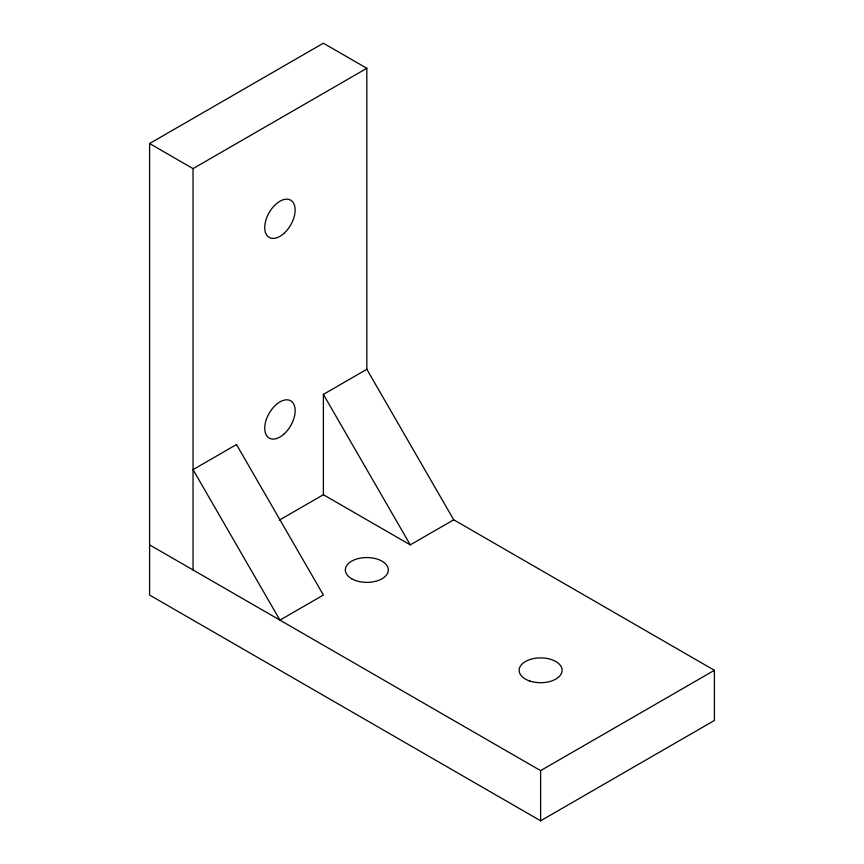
<?xml version="1.0" encoding="UTF-8"?>
<svg xmlns="http://www.w3.org/2000/svg" width="864" height="864" viewBox="0 0 864 864"><rect width="100%" height="100%" fill="white"/><g stroke="black" fill="none" stroke-linecap="round" stroke-linejoin="round"><path stroke-width="1.3" d="M149.602 143.532L323.384 43.2L366.833 68.288L366.833 369.295L453.719 519.793L714.398 670.302L714.398 720.468L540.616 820.8L149.602 595.048L149.602 143.532L193.039 168.62L366.833 68.288M453.719 519.793L410.281 544.882L323.384 494.716L323.384 394.373L366.833 369.295M279.353 520.128L323.384 494.716M149.602 544.882L540.616 770.634L714.398 670.302M323.384 394.373L410.281 544.882M540.616 770.634L540.616 820.8M193.039 168.62L193.039 569.959M236.488 444.539L193.039 469.627L279.936 620.125L323.384 595.048L236.488 444.539M351.626 578.74A21.503 12.42 0 0 0 387.601 573.178A21.503 12.42 0 0 0 361.26 557.971A21.503 12.42 0 0 0 351.626 578.74M529.859 681.048A21.503 12.42 0 0 0 562.118 670.302A21.503 12.42 0 0 0 529.859 659.545A21.503 12.42 0 0 0 529.859 681.048M283.878 233.474A21.503 12.42 -60 0 0 290.693 200.167A21.503 12.42 -60 0 0 265.248 222.718A21.503 12.42 -60 0 0 283.878 233.474M283.878 434.149A21.503 12.42 -60 0 0 290.693 400.831A21.503 12.42 -60 0 0 265.248 423.392A21.503 12.42 -60 0 0 283.878 434.149"/></g></svg>
